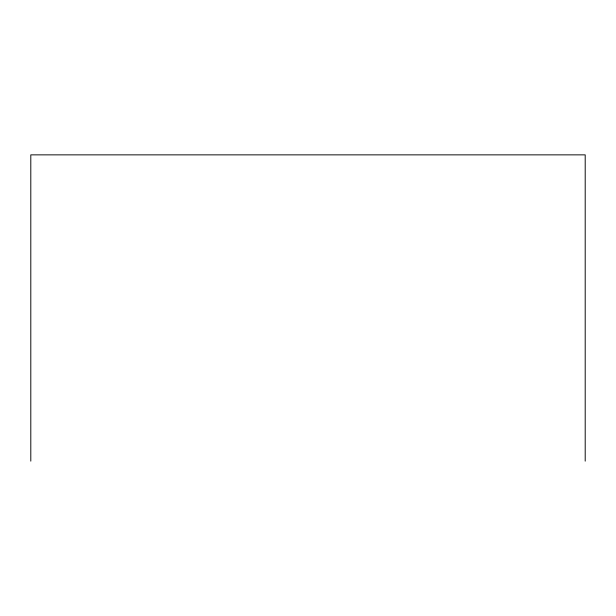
<?xml version="1.0" encoding="UTF-8"?>
<svg xmlns="http://www.w3.org/2000/svg" width="616" height="616" viewBox="0 0 616 616"><rect width="100%" height="100%" fill="white"/><g stroke="black" fill="none" stroke-linecap="round" stroke-linejoin="round"><path stroke-width="0.92" d="M585.2 461.138L585.2 154.862L30.8 154.862L30.8 461.138"/></g></svg>
